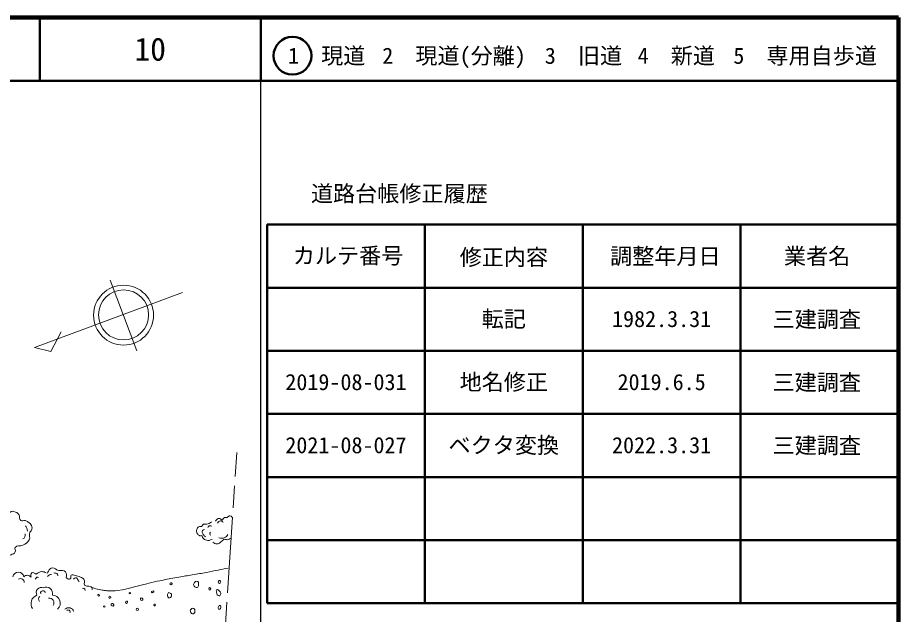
# Model space of a CAD drawing. Units: millimetres, scale not verified. Extents: x 40000 to 680000, y 20000 to 380000.
# Drawn here: x 540497 to 680000, y 285424 to 380000 of the extents above; entities that cross this region are included whole.
import ezdxf
from ezdxf.enums import TextEntityAlignment as Align

# ---------------------------------------------------------------- set-up
doc = ezdxf.new("R2010")
doc.units = ezdxf.units.MM
doc.header["$LTSCALE"] = 1000
doc.linetypes.add('CHAIN', pattern=[18.5, 12, -1.5, 3.5, -1.5])
for name, color, linetype, lineweight in [('M-BGD', 7, 'Continuous', 13), ('M-BGD-EXST', 7, 'Continuous', 25), ('M-BMK', 2, 'CHAIN', 13), ('M-BMK-SRVR', 3, 'Continuous', 13), ('M-TTL', 2, 'Continuous', 140), ('M-TTL-FRAM', 2, 'Continuous', 50), ('M-TTL-LINE', 7, 'Continuous', 50)]:
    doc.layers.add(name, color=color, linetype=linetype, lineweight=lineweight)
doc.layers.add('M-TTL-TXT', color=7, linetype='Continuous')
doc.styles.add('ＭＳ ゴシック', font='')
doc.styles.get('ＭＳ ゴシック').set_extended_font_data('MS Gothic')

msp = doc.modelspace()

# ---------------------------------------------------------------- linework, layer by layer
at = {"layer": 'M-BGD'}
for centre, radius, start, end in [((540622, 291253), 878, 9.33691, 170.66309), ((542022, 290880), 742, 36.38409, 135.98776), ((540954, 290513), 585, 357.8919, 120.18058), ((544284, 288876), 834, 69.9616, 210.42726), ((544507, 288818), 366, 5.90614, 202.16635), ((545005, 288724), 1032, 344.8628, 114.93539), ((544026, 287114), 1417, 108.99067, 212.91608), ((544355, 287852), 542, 132.1473, 224.15748), ((545485, 287249), 758, 327.90243, 96.55508), ((546026, 287222), 1232, 309.25005, 91.13861), ((548588, 285605), 878, 19.09021, 133.31082), ((548513, 285836), 290, 330.01836, 141.22095)]:
    msp.add_arc(centre, radius, start, end, dxfattribs=at)
for points, knots in [([(533799, 294438), (533525, 294274), (533505, 294007), (533221, 293860), (532859, 293673), (532600, 293677), (532191, 293684), (531851, 293690), (531607, 293653), (531337, 293860), (531007, 294114), (530881, 294398), (530860, 294815), (530849, 295035), (530995, 295132), (531061, 295342), (531110, 295497), (531231, 295598), (531162, 295744), (531013, 296057), (530609, 295882), (530358, 296121), (530100, 296366), (529975, 296572), (529931, 296925), (529894, 297215), (529988, 297386), (530106, 297653), (530227, 297925), (530290, 298112), (530534, 298281), (530699, 298397), (530839, 298454), (531036, 298407), (531225, 298362), (531219, 298099), (531413, 298080), (531570, 298065), (531696, 298139), (531764, 298281), (531872, 298505), (531545, 298691), (531664, 298909), (531864, 299276), (532269, 299152), (532644, 299336), (533388, 299704), (533706, 300132), (534503, 300366), (534786, 300450), (534966, 300468), (535256, 300417), (535446, 300383), (535532, 300294), (535708, 300216), (535708, 300216), (535708, 300216), (535708, 300216), (535787, 300402), (535771, 300546), (535909, 300693), (536295, 301103), (536662, 301174), (537202, 301333), (537491, 301419), (537688, 301531), (537969, 301421), (538248, 301313), (538173, 300866), (538472, 300844), (538999, 300804), (539005, 301540), (539501, 301723), (539649, 301777), (539752, 301764), (539903, 301723), (540256, 301626), (540484, 301534), (540707, 301246), (540945, 300939), (540669, 300519), (540984, 300291), (541206, 300130), (541419, 300377), (541687, 300316), (541892, 300269), (541991, 300185), (542164, 300065), (542347, 299939), (542477, 299879), (542591, 299688), (542746, 299429), (542819, 299232), (542767, 298935), (542727, 298704), (542519, 298653), (542441, 298432), (542283, 297986), (542536, 297645), (542315, 297226), (542075, 296771), (541766, 296612), (541310, 296372), (540878, 296145), (540401, 296433), (540104, 296046), (539931, 295820), (540236, 295569), (540104, 295317), (539960, 295042), (539742, 294975), (539451, 294865), (539054, 294715), (538776, 294613), (538371, 294739), (538059, 294837), (538055, 295389), (537743, 295292), (537511, 295220), (537772, 294853), (537592, 294689), (537358, 294475), (537092, 294658), (536788, 294564), (536508, 294476), (536386, 294340), (536110, 294237), (535758, 294106), (535556, 294014), (535181, 293986), (534925, 293967), (534722, 293894), (534528, 294061), (534358, 294207), (534573, 294506), (534377, 294614), (534170, 294728), (534001, 294559), (533799, 294438)], [0, 0, 0, 0, 1, 1, 1, 2, 2, 2, 3, 3, 3, 4, 4, 4, 5, 5, 5, 6, 6, 6, 7, 7, 7, 8, 8, 8, 9, 9, 9, 10, 10, 10, 11, 11, 11, 12, 12, 12, 13, 13, 13, 14, 14, 14, 15, 15, 15, 16, 16, 16, 17, 17, 17, 18, 18, 18, 19, 19, 19, 20, 20, 20, 21, 21, 21, 22, 22, 22, 23, 23, 23, 24, 24, 24, 25, 25, 25, 26, 26, 26, 27, 27, 27, 28, 28, 28, 29, 29, 29, 30, 30, 30, 31, 31, 31, 32, 32, 32, 33, 33, 33, 34, 34, 34, 35, 35, 35, 36, 36, 36, 37, 37, 37, 38, 38, 38, 39, 39, 39, 40, 40, 40, 41, 41, 41, 42, 42, 42, 43, 43, 43, 44, 44, 44, 45, 45, 45, 46, 46, 46, 46]), ([(571192, 300089), (570921, 299886), (570796, 299765), (570489, 299712), (570286, 299677), (570155, 299782), (569961, 299712), (569785, 299648), (569800, 299447), (569634, 299360), (569486, 299282), (569354, 299391), (569207, 299310), (569024, 299208), (568934, 299086), (568881, 298883), (568816, 298634), (568844, 298461), (568956, 298230), (569035, 298067), (569120, 297981), (569283, 297903), (569416, 297839), (569538, 297961), (569660, 297878), (569797, 297784), (569750, 297626), (569861, 297501), (570027, 297314), (570172, 297244), (570413, 297175), (570747, 297079), (570954, 297179), (571292, 297300)], [0, 0, 0, 0, 1, 1, 1, 2, 2, 2, 3, 3, 3, 4, 4, 4, 5, 5, 5, 6, 6, 6, 7, 7, 7, 8, 8, 8, 9, 9, 9, 10, 10, 10, 11, 11, 11, 11]), ([(573202, 300767), (573144, 300685), (572965, 300431), (572900, 300340), (572900, 300340), (572900, 300340), (572900, 300340), (572845, 300375), (572669, 300581), (572473, 300616), (572173, 300670), (571996, 300405), (571820, 300189)], [0, 0, 0, 0, 1, 1, 1, 2, 2, 2, 3, 3, 3, 4, 4, 4, 4]), ([(572161, 299898), (572278, 300068), (572392, 300256), (572619, 300253), (572802, 300250), (572915, 300151), (573032, 300031)], [0, 0, 0, 0, 1, 1, 1, 2, 2, 2, 2]), ([(574446, 300838), (574352, 300945), (574261, 301033), (574106, 301043), (573916, 301056), (573812, 300904), (573704, 300767)], [0, 0, 0, 0, 1, 1, 1, 2, 2, 2, 2]), ([(541737, 299462), (541841, 299315), (541878, 299257), (541938, 299110), (542010, 298934), (542015, 298849), (542039, 298633)], [0, 0, 0, 0, 1, 1, 1, 2, 2, 2, 2]), ([(570284, 297696), (570134, 297808), (570071, 297846), (569974, 297977), (569905, 298068), (569866, 298122), (569826, 298228), (569761, 298402), (569676, 298549), (569781, 298701), (569858, 298812), (569956, 298849), (570077, 298879)], [0, 0, 0, 0, 1, 1, 1, 2, 2, 2, 3, 3, 3, 4, 4, 4, 4]), ([(570609, 299174), (570689, 299317), (570751, 299452), (570919, 299484), (571053, 299510), (571145, 299472), (571259, 299411)], [0, 0, 0, 0, 1, 1, 1, 2, 2, 2, 2]), ([(541712, 298181), (541717, 297981), (541723, 297872), (541637, 297704), (541558, 297549), (541482, 297488), (541335, 297377)], [0, 0, 0, 0, 1, 1, 1, 2, 2, 2, 2]), ([(571097, 297992), (571029, 298029), (570985, 298066), (570949, 298140), (570889, 298263), (570971, 298369), (571038, 298480)], [0, 0, 0, 0, 1, 1, 1, 2, 2, 2, 2]), ([(571418, 296848), (571553, 296756), (571609, 296723), (571745, 296672), (571921, 296606), (572036, 296565), (572222, 296597), (572444, 296635), (572518, 296789), (572699, 296923), (572912, 297081), (573021, 297184), (573227, 297351), (573227, 297351), (573227, 297351), (573227, 297351), (573482, 297321), (573638, 297189), (573880, 297275), (574045, 297334), (574127, 297397), (574252, 297527)], [0, 0, 0, 0, 1, 1, 1, 2, 2, 2, 3, 3, 3, 4, 4, 4, 5, 5, 5, 6, 6, 6, 7, 7, 7, 7]), ([(572382, 297549), (572743, 297487), (572985, 297419), (573298, 297593), (573527, 297720), (573628, 297841), (573771, 298066)], [0, 0, 0, 0, 1, 1, 1, 2, 2, 2, 2]), ([(542619, 291320), (542592, 291527), (542551, 291868), (542736, 291996), (542932, 292133), (543253, 291917), (543439, 291795)], [0, 0, 0, 0, 1, 1, 1, 2, 2, 2, 2]), ([(543439, 291795), (543751, 292027), (543941, 292198), (544318, 292197), (544604, 292196), (544762, 292134), (545022, 291996)], [0, 0, 0, 0, 1, 1, 1, 2, 2, 2, 2]), ([(545186, 291928), (545242, 292083), (545280, 292143), (545363, 292267), (545550, 292548), (545706, 292801), (546043, 292799), (546433, 292798), (546586, 292515), (546959, 292400), (547392, 292268), (547835, 292548), (548097, 292179), (548298, 291894), (548264, 291594), (548200, 291292)], [0, 0, 0, 0, 1, 1, 1, 2, 2, 2, 3, 3, 3, 4, 4, 4, 5, 5, 5, 5]), ([(545223, 291454), (545337, 291584), (545393, 291658), (545545, 291715), (545667, 291760), (545736, 291763), (545875, 291758)], [0, 0, 0, 0, 1, 1, 1, 2, 2, 2, 2]), ([(546223, 291993), (546457, 291972), (546666, 291991), (546796, 291793), (546853, 291708), (546879, 291650), (546892, 291549)], [0, 0, 0, 0, 1, 1, 1, 2, 2, 2, 2]), ([(548200, 291292), (548340, 291140), (548495, 290921), (548709, 291003), (548806, 291040), (548870, 291076), (548917, 291168), (548998, 291326), (548823, 291533), (548969, 291620), (549173, 291742), (549360, 291655), (549604, 291611), (549952, 291549), (550132, 291447), (550456, 291307), (550678, 291211), (550837, 291186), (550995, 291003), (551248, 290708), (550887, 290305), (551151, 290021), (551328, 289830), (551550, 289947), (551803, 289890), (551940, 289860), (552038, 289886), (552152, 289805), (552313, 289689), (552298, 289506), (552300, 289318)], [0, 0, 0, 0, 1, 1, 1, 2, 2, 2, 3, 3, 3, 4, 4, 4, 5, 5, 5, 6, 6, 6, 7, 7, 7, 8, 8, 8, 9, 9, 9, 10, 10, 10, 10]), ([(552291, 289666), (552844, 289513), (552997, 289466), (553458, 289370), (553774, 289305), (553951, 289268), (554271, 289223), (554535, 289185), (554684, 289161), (554950, 289149), (555487, 289123), (555793, 289132), (556325, 289208), (558461, 289512), (559600, 289983), (561703, 290464), (562417, 290627), (562819, 290713), (563536, 290863), (564514, 291068), (565064, 291173), (566048, 291350), (566865, 291497), (567327, 291552), (568146, 291690), (569036, 291841), (569535, 291923), (570422, 292089), (571145, 292225), (571547, 292314), (572269, 292459), (572875, 292580), (573064, 292618), (573820, 292769)], [0, 0, 0, 0, 1, 1, 1, 2, 2, 2, 3, 3, 3, 4, 4, 4, 5, 5, 5, 6, 6, 6, 7, 7, 7, 8, 8, 8, 9, 9, 9, 10, 10, 10, 11, 11, 11, 11]), ([(543263, 290991), (543332, 291086), (543386, 291160), (543464, 291268), (543464, 291268), (543464, 291268), (543464, 291268)], [0, 0, 0, 0, 1, 1, 1, 2, 2, 2, 2]), ([(543464, 291268), (543498, 291290), (543517, 291296), (543554, 291306), (543651, 291333), (543708, 291294), (543806, 291254)], [0, 0, 0, 0, 1, 1, 1, 2, 2, 2, 2]), ([(549362, 291030), (549439, 291132), (549529, 291221), (549675, 291239), (549892, 291266), (549963, 291042), (550092, 290865), (550148, 290787), (550172, 290755), (550222, 290656)], [0, 0, 0, 0, 1, 1, 1, 2, 2, 2, 3, 3, 3, 3]), ([(564960, 290194), (564884, 290093), (564716, 290097), (564635, 290194), (564594, 290244), (564624, 290307), (564665, 290357), (564724, 290429), (564802, 290486), (564886, 290445), (564978, 290401), (565021, 290276), (564960, 290194)], [0, 0, 0, 0, 1, 1, 1, 2, 2, 2, 3, 3, 3, 4, 4, 4, 4]), ([(569015, 289756), (568880, 289657), (568723, 289683), (568588, 289781), (568416, 289905), (568313, 290085), (568387, 290284), (568491, 290563), (568796, 290764), (569065, 290635), (569200, 290570), (569144, 290408), (569140, 290258), (569136, 290056), (569178, 289876), (569015, 289756)], [0, 0, 0, 0, 1, 1, 1, 2, 2, 2, 3, 3, 3, 4, 4, 4, 5, 5, 5, 5]), ([(572600, 290376), (572521, 290291), (572384, 290322), (572304, 290406), (572228, 290485), (572232, 290593), (572289, 290686), (572342, 290772), (572437, 290837), (572526, 290790), (572670, 290712), (572711, 290497), (572600, 290376)], [0, 0, 0, 0, 1, 1, 1, 2, 2, 2, 3, 3, 3, 4, 4, 4, 4]), ([(550752, 289553), (550900, 289560), (551067, 289586), (551152, 289448), (551207, 289360), (551209, 289281), (551196, 289187)], [0, 0, 0, 0, 1, 1, 1, 2, 2, 2, 2]), ([(558399, 288717), (558354, 288636), (558208, 288636), (558163, 288717), (558120, 288794), (558235, 288834), (558281, 288909), (558281, 288909), (558281, 288909), (558281, 288909), (558327, 288834), (558442, 288794), (558399, 288717)], [0, 0, 0, 0, 1, 1, 1, 2, 2, 2, 3, 3, 3, 4, 4, 4, 4]), ([(561916, 288894), (561836, 288860), (561728, 288843), (561694, 288923), (561658, 289011), (561759, 289071), (561842, 289116), (561929, 289162), (562047, 289217), (562093, 289130), (562148, 289029), (562022, 288939), (561916, 288894)], [0, 0, 0, 0, 1, 1, 1, 2, 2, 2, 3, 3, 3, 4, 4, 4, 4]), ([(564694, 288098), (564613, 288024), (564515, 287996), (564418, 288048), (564266, 288128), (564244, 288278), (564242, 288450), (564240, 288630), (564349, 288710), (564418, 288877), (564418, 288877), (564418, 288877), (564418, 288877), (564585, 288788), (564770, 288824), (564845, 288651), (564934, 288445), (564859, 288249), (564694, 288098)], [0, 0, 0, 0, 1, 1, 1, 2, 2, 2, 3, 3, 3, 4, 4, 4, 5, 5, 5, 6, 6, 6, 6]), ([(571048, 289327), (571002, 289267), (570914, 289264), (570856, 289312), (570763, 289391), (570753, 289525), (570826, 289622), (570865, 289674), (570936, 289689), (570989, 289652), (571095, 289579), (571127, 289429), (571048, 289327)], [0, 0, 0, 0, 1, 1, 1, 2, 2, 2, 3, 3, 3, 4, 4, 4, 4]), ([(572406, 288349), (572131, 288362), (572071, 288660), (572004, 288927), (571963, 289090), (571904, 289279), (572054, 289354), (572228, 289440), (572351, 289246), (572481, 289103), (572606, 288967), (572706, 288859), (572682, 288676), (572660, 288510), (572573, 288341), (572406, 288349)], [0, 0, 0, 0, 1, 1, 1, 2, 2, 2, 3, 3, 3, 4, 4, 4, 5, 5, 5, 5]), ([(553461, 288385), (553428, 288305), (553301, 288324), (553240, 288385), (553178, 288446), (553240, 288520), (553240, 288606), (553240, 288606), (553240, 288606), (553240, 288606), (553326, 288520), (553508, 288498), (553461, 288385)], [0, 0, 0, 0, 1, 1, 1, 2, 2, 2, 3, 3, 3, 4, 4, 4, 4]), ([(555252, 288052), (555187, 287969), (555064, 287952), (554986, 288022), (554917, 288084), (554923, 288191), (554986, 288259), (555049, 288326), (555151, 288332), (555222, 288273), (555290, 288218), (555306, 288120), (555252, 288052)], [0, 0, 0, 0, 1, 1, 1, 2, 2, 2, 3, 3, 3, 4, 4, 4, 4]), ([(557808, 287195), (557761, 287152), (557689, 287148), (557646, 287195), (557578, 287266), (557606, 287364), (557660, 287446), (557703, 287510), (557774, 287578), (557838, 287534), (557948, 287460), (557906, 287285), (557808, 287195)], [0, 0, 0, 0, 1, 1, 1, 2, 2, 2, 3, 3, 3, 4, 4, 4, 4]), ([(560305, 287712), (560240, 287616), (560098, 287622), (560010, 287697), (559930, 287765), (559921, 287877), (559980, 287963), (560031, 288037), (560123, 288065), (560202, 288022), (560314, 287962), (560377, 287817), (560305, 287712)], [0, 0, 0, 0, 1, 1, 1, 2, 2, 2, 3, 3, 3, 4, 4, 4, 4]), ([(554346, 286614), (554303, 286525), (554134, 286532), (554094, 286622), (554063, 286690), (554141, 286770), (554216, 286770), (554295, 286770), (554381, 286685), (554346, 286614)], [0, 0, 0, 0, 1, 1, 1, 2, 2, 2, 3, 3, 3, 3]), ([(555739, 286840), (555691, 286739), (555559, 286731), (555459, 286781), (555338, 286840), (555255, 286969), (555311, 287091), (555356, 287189), (555473, 287136), (555577, 287165), (555577, 287165), (555577, 287165), (555577, 287165), (555640, 287038), (555801, 286968), (555739, 286840)], [0, 0, 0, 0, 1, 1, 1, 2, 2, 2, 3, 3, 3, 4, 4, 4, 5, 5, 5, 5]), ([(559596, 286086), (559529, 286015), (559416, 286004), (559345, 286072), (559265, 286147), (559267, 286275), (559345, 286352), (559414, 286422), (559527, 286422), (559596, 286352), (559670, 286279), (559667, 286162), (559596, 286086)], [0, 0, 0, 0, 1, 1, 1, 2, 2, 2, 3, 3, 3, 4, 4, 4, 4]), ([(562285, 286810), (562251, 286771), (562192, 286762), (562152, 286796), (562082, 286855), (562078, 286962), (562138, 287032), (562175, 287076), (562242, 287086), (562285, 287047), (562354, 286985), (562347, 286879), (562285, 286810)], [0, 0, 0, 0, 1, 1, 1, 2, 2, 2, 3, 3, 3, 4, 4, 4, 4]), ([(568362, 285536), (568136, 285474), (567921, 285637), (567859, 285862), (567802, 286074), (567919, 286257), (568110, 286365), (568213, 286423), (568314, 286406), (568412, 286340), (568539, 286254), (568588, 286142), (568588, 285988), (568588, 285791), (568552, 285588), (568362, 285536)], [0, 0, 0, 0, 1, 1, 1, 2, 2, 2, 3, 3, 3, 4, 4, 4, 5, 5, 5, 5]), ([(572629, 286372), (572585, 286269), (572497, 286167), (572393, 286209), (572234, 286273), (572250, 286475), (572304, 286638), (572345, 286762), (572432, 286904), (572555, 286859), (572736, 286793), (572706, 286548), (572629, 286372)], [0, 0, 0, 0, 1, 1, 1, 2, 2, 2, 3, 3, 3, 4, 4, 4, 4])]:
    msp.add_open_spline(points, degree=3, knots=knots, dxfattribs=at)
msp.add_open_spline([(573202, 300767), (573453, 300767), (573453, 300767), (573704, 300767)], degree=3, dxfattribs=at)
at = {"layer": 'M-BGD-EXST'}
msp.add_line((579000, 20000), (579000, 370000), dxfattribs=at)
at = {"layer": 'M-BMK'}
msp.add_line((571339, 251912), (575214, 311095), dxfattribs=at)
at = {"layer": 'M-BMK-SRVR'}
msp.add_line((555138, 338391), (559391, 327171), dxfattribs=at)
msp.add_lwpolyline([(566591, 336430), (543189, 327718), (545751, 327078), (547374, 330195)], dxfattribs=at)
for centre, radius in [((557281, 332843), 4750), ((557281, 332886), 3970)]:
    msp.add_circle(centre, radius, dxfattribs=at)
at = {"layer": 'M-TTL'}
for p, q in [((680000, 380000), (40000, 380000)), ((680000, 20000), (680000, 380000))]:
    msp.add_line(p, q, dxfattribs=at)
at = {"layer": 'M-TTL-FRAM'}
for p, q in [((580000, 347197), (580000, 287197)), ((580000, 347197), (680000, 347197)), ((580000, 287197), (680000, 287197))]:
    msp.add_line(p, q, dxfattribs=at)
at = {"layer": 'M-TTL-LINE'}
for p, q in [((543997, 380000), (543997, 370000)), ((579000, 380000), (579000, 370000)), ((40000, 370000), (680000, 370000)), ((605000, 347197), (605000, 287197)), ((630000, 347197), (630000, 287197)), ((655000, 347197), (655000, 287197)), ((580000, 337197), (680000, 337197)), ((580000, 327197), (680000, 327197)), ((580000, 317197), (680000, 317197)), ((580000, 307197), (680000, 307197)), ((580000, 297197), (680000, 297197))]:
    msp.add_line(p, q, dxfattribs=at)
msp.add_circle((584031, 373958), 3000, dxfattribs=at)

# ---------------------------------------------------------------- texts
at = {"layer": 'M-TTL-TXT', "style": 'ＭＳ ゴシック'}
for s, height, p in [('10', 3666, (561497, 375000)), ('1\u3000現道', 2566, (589448, 373958)), ('2\u3000現道(分離)', 2566, (609619, 373958)), ('3\u3000旧道', 2566, (630121, 373958)), ('4\u3000新道', 2566, (644824, 373958)), ('5\u3000専用自歩道', 2566, (665228, 373958)), ('道路台帳修正履歴', 2566, (600968, 352113)), ('カルテ番号', 2566, (592839, 342277)), ('修正内容', 2566, (617509, 342023)), ('調整年月日', 2566, (643089, 342197)), ('業者名', 2566, (667134, 342197)), ('転記', 2566, (617500, 332245)), ('1982.3.31', 2566, (642500, 332245)), ('三建調査', 2566, (667077, 332189)), ('地名修正', 2566, (617500, 322245)), ('三建調査', 2566, (667077, 322189)), ('2019-08-031', 2566, (592500, 322245)), ('2019.6.5', 2566, (642500, 322245)), ('ベクタ変換', 2566, (617500, 312245)), ('2021-08-027', 2566, (592500, 312245)), ('2022.3.31', 2566, (642500, 312245)), ('三建調査', 2566, (667077, 312189))]:
    msp.add_text(s, height=height, dxfattribs=at).set_placement(p, align=Align.MIDDLE_CENTER)

doc.saveas('drawing.dxf')
